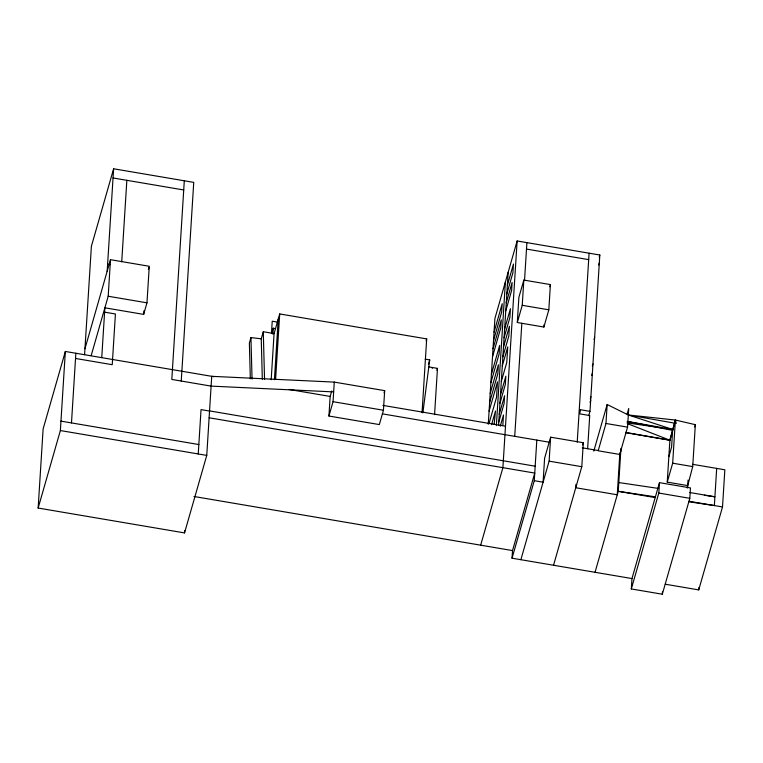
<?xml version="1.0" encoding="UTF-8"?>
<svg xmlns="http://www.w3.org/2000/svg" width="763" height="763" viewBox="0 0 763 763"><rect width="100%" height="100%" fill="white"/><g stroke="black" fill="none" stroke-linecap="round" stroke-linejoin="round"><path stroke-width="1.14" d="M331.733 390.923L330.16 396.436L328.929 416.026L379.335 424.581L383.446 410.246L384.676 390.656L334.27 382.101L211.723 376.321L206.754 455.406L184.532 532.908L38.15 508.053L43.119 428.968L65.341 351.466L214.069 376.722M38.15 508.053L60.372 430.551L65.341 351.466M71.484 422.912L75.861 353.25M84.579 354.652L91.388 246.287L113.62 168.785L193.745 182.386L181.251 381.042M101.746 357.647L104.874 307.813L143.663 314.394L146.973 302.835L149.271 266.277L110.492 259.687L84.951 348.758M107.173 271.256L113.62 168.785M91.15 355.682L108.193 296.244L110.492 259.687M121.727 261.795L126.849 180.316M143.663 314.394L143.883 310.856M184.303 180.783L171.809 379.44L211.113 386.116L333.65 391.896M184.532 532.908L184.675 530.562M198.246 453.966L201.041 409.607L209.539 411.057M272.858 334.156L273.23 328.224L275.577 328.624M271.18 379.736L274.079 333.565L279.706 313.946L426.689 338.906L422.053 412.669M274.422 379.726L278.237 319.048M275.586 379.383L279.706 313.946M328.929 416.026L333.04 401.691L334.27 382.101M434.557 414.729L437.476 368.376L428.711 366.879M488.263 424.295L494.91 318.476L517.133 240.974L599.813 255.014L589.98 411.343L588.731 415.73M496.36 425.601L505.392 281.929M498.563 425.353L508.187 272.2M502.855 424.924L503.485 414.977L500.261 426.193M517.133 240.974L502.893 467.671L480.661 545.173M517.304 322.52L518.888 297.303L523.828 280.078L550.409 284.589L548.826 309.816L543.885 327.041L517.304 322.52L522.235 305.305L523.828 280.078M514.729 436.341L521.835 323.293M524.524 280.574L526.909 242.634M631.964 578.564L631.316 588.95L662.313 594.215L689.819 498.315L690.467 487.929L659.47 482.664L631.964 578.564L512.04 558.201L512.526 550.581L534.749 473.079L209.119 417.781M512.04 558.201L534.272 480.69L536.818 440.098M543.885 327.041L544.029 324.742M520.871 559.699L549.131 461.148L550.638 437.189L583.304 442.731L581.797 466.698L553.537 565.24M577.219 442.159L589.093 253.192M589.98 411.343L580.109 409.674L579.851 413.88L589.723 415.549L587.634 448.72M575.979 484.314L575.76 487.738L617.257 494.786L619.785 454.452L620.786 450.99M668.855 456.617L671.583 447.099L672.689 429.455L628.33 414.977L607.157 404.504L605.965 423.475L598.192 450.79L619.785 454.452M620.948 448.386L618.249 491.324L595.035 572.288M619.489 455.282L627.558 427.137L628.731 408.491L627.11 414.166M631.316 588.95L658.812 493.051L659.47 482.664M687.272 485.526L667.244 482.13L669.885 440.213L675.389 420.041L695.341 424.676L692.709 466.594L687.129 487.834M662.313 594.215L662.465 591.907M667.244 482.13L672.68 463.198L675.169 423.541M687.577 487.824L688.064 480.041M665.279 584.22L698.727 589.904L698.87 587.577M716.686 468.406L714.359 505.564L688.903 501.787M698.727 589.904L722.513 506.947L724.85 469.789L692.537 464.305M422.864 412.812L429.712 359.907L425.201 359.144M675.389 420.041L676.218 423.436L628.33 414.977L675.389 420.041L669.885 440.213L625.479 432.669M148.365 269.425L148.976 267.327M274.079 333.565L263.283 331.724L261.242 338.829L250.941 337.58L249.377 343.045L250.331 378.782M273.23 328.224L271.456 333.565L272.229 321.213L278.104 322.205M384.047 392.859L384.676 390.656M426.107 340.947L426.689 338.906M428.405 364.447L429.712 359.907M432.259 368.386L432.507 367.528M436.922 370.284L437.476 368.376M507.366 285.267L513.451 264.027L512.908 272.744L506.813 293.984M494.062 332.115L502.197 303.722L501.682 311.991L493.537 340.384M493.012 348.767L501.301 319.859L500.795 327.842L492.507 356.76M506.26 302.844L512.126 282.396L511.62 290.417L505.755 310.865M491.41 374.213L499.66 345.429L499.136 353.898L490.876 382.683M504.62 328.967L510.437 308.672L509.875 317.551L504.057 337.847M490.208 393.412L498.42 364.771L497.858 373.612L489.646 402.254M503.485 347.06L509.446 326.268L508.835 335.978L502.874 356.76M489.083 411.219L497.495 381.891L496.522 397.342L489.083 423.284M502.292 365.954L507.748 346.927L506.775 362.444L501.32 381.471M491.563 424.686L495.492 410.98L494.128 424.486M500.471 394.919L505.84 376.188L505.316 384.523L499.946 403.255M499.25 414.319L504.581 395.739L504.095 403.522L498.764 422.101M549.789 286.745L550.409 284.589M599.184 257.207L599.813 255.014M598.688 265.047L599.317 262.863M550.638 437.189L544.601 458.239L543.094 482.197L534.272 480.69M594.024 339.478L594.635 337.341M592.346 366.087L592.965 363.961M579.46 411.953L580.109 409.674M591.754 375.367L592.384 373.174M590.276 398.877L590.905 396.684M590.057 402.387L590.686 400.194M582.665 444.953L583.304 442.731M593.795 451.095L607.157 404.504M694.692 426.937L695.341 424.676M627.024 422.893L672.689 429.455L627.138 421.414L672.632 430.37M618.803 482.559L658.65 488.463M704.354 495.235L714.902 496.799L689.609 492.497M655.407 496.827L618.249 491.324L655.188 497.59M113.038 177.97L183.721 189.968M526.499 249.081L588.693 259.639M522.235 305.305L548.826 309.816M107.621 264.17L109.92 264.561M108.193 296.244L146.973 302.835M104.607 312.153L115.423 313.984L112.237 364.704L75.537 358.467M605.965 423.475L627.558 427.137M289.12 389.464L330.16 396.436M382.902 405.391L505.497 426.212M333.04 401.691L383.446 410.246M382.368 413.861L549.427 442.235M582.274 447.814L598.211 450.523M672.68 463.198L692.709 466.594M549.131 461.148L581.797 466.698M209.548 410.904L535.178 466.193M658.812 493.051L689.819 498.315M689.056 501.262L722.513 506.947M60.964 421.128L198.847 444.543M60.372 430.551L206.754 455.406M193.945 496.484L512.526 550.581M625.498 432.373L669.885 440.213L628.006 423.846M263.283 331.724L264.542 379.287M261.242 338.829L262.319 379.259M250.941 337.58L252.048 379.039"/></g></svg>
